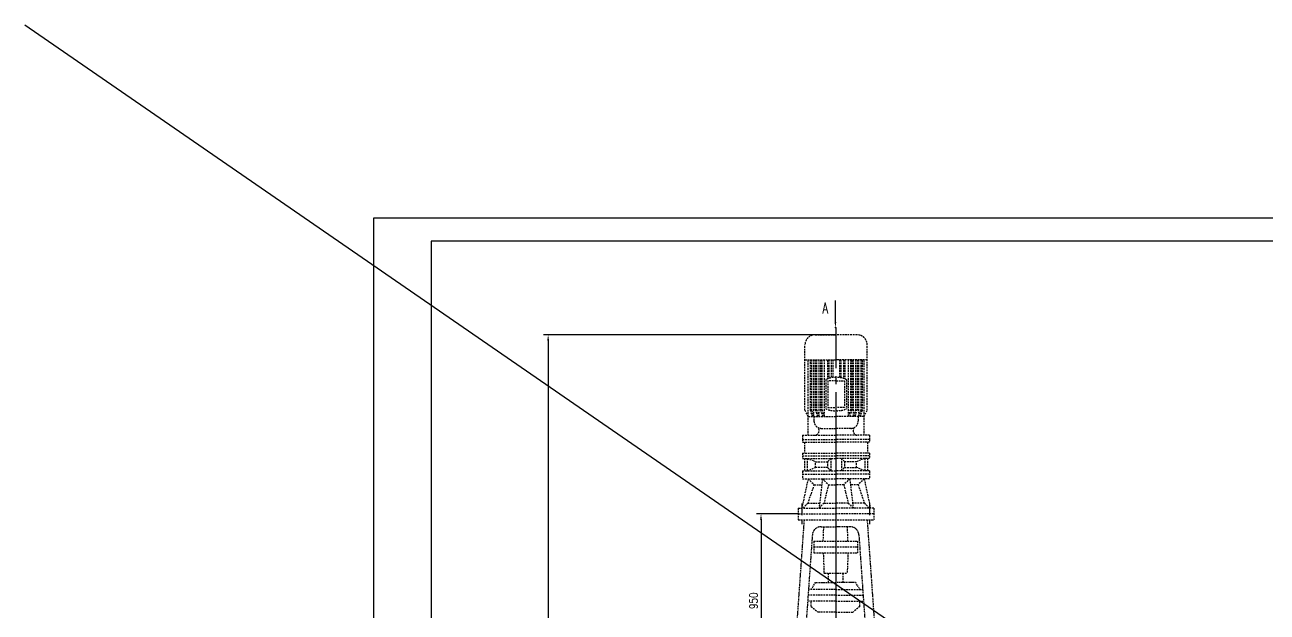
# Model space of a CAD drawing. Header units: millimetres. Extents: x -1762 to 42666, y -863 to 15979.
# Drawn here: x -1762 to 3624, y 4132 to 6677 of the extents above; entities that cross this region are included whole.
import ezdxf

# ---------------------------------------------------------------- set-up
doc = ezdxf.new("R2010")
doc.units = ezdxf.units.MM
doc.header["$LTSCALE"] = 10
doc.header["$MEASUREMENT"] = 0
doc.linetypes.add('CENTER', pattern=[2, 1.25, -0.25, 0.25, -0.25])
doc.linetypes.add('DASHED', pattern=[0.75, 0.5, -0.25])
doc.layers.get('DEFPOINTS').update_dxf_attribs({"linetype": 'CONTINUOUS'})
for name, color, linetype in [('1轮廓实线层', 7, 'CONTINUOUS'), ('3中心线层', 1, 'CENTER'), ('4虚线层', 6, 'DASHED'), ('6文字层', 3, 'CONTINUOUS'), ('7标注层', 4, 'CONTINUOUS'), ('图框层', 7, 'CONTINUOUS')]:
    doc.layers.add(name, color=color, linetype=linetype)
doc.styles.add('PC_TEXTSTYLE', font='romans.shx', dxfattribs={"width": 0.8, "bigfont": 'hzfs.shx'})
doc.dimstyles.new('TH_GBDIM', dxfattribs={"dimscale": 10, "dimtxt": 3.5, "dimasz": 2.5, "dimexe": 2, "dimexo": 0, "dimgap": 1.5, "dimtad": 1, "dimdec": 0, "dimzin": 0, "dimdsep": 46, "dimtxsty": 'PC_TEXTSTYLE', "dimcen": 2.5, "dimadec": 0, "dimazin": 0, "dimtfac": 0.714286, "dimtdec": 0, "dimtmove": 0, "dimatfit": 3, "dimfxl": 0, "dimtolj": 1, "dimtzin": 0, "dimarcsym": 0})

# ---------------------------------------------------------------- blocks, each defined once
blk = doc.blocks.new('*D30')
at = {"layer": '7标注层', "color": 0, "lineweight": -2, "ltscale": 14, "transparency": 16777216}
for p, q in [((1591.3, 4558.1), (1409.5, 4558.1)), ((1429.5, 4533.1), (1429.5, 3829.8)), ((1513.5, 3804.8), (1409.5, 3804.8))]:
    blk.add_line(p, q, dxfattribs=at)
at = {"layer": '7标注层', "color": 0, "ltscale": 14, "transparency": 16777216}
for points in [[(1425.3, 4533.1), (1433.6, 4533.1), (1429.5, 4558.1)], [(1425.3, 3829.8), (1433.6, 3829.8), (1429.5, 3804.8)]]:
    blk.add_solid(points, dxfattribs=at)
at = {"layer": 'DEFPOINTS', "color": 0, "ltscale": 14, "transparency": 16777216}
for p in [(1591.3, 4558.1), (1429.5, 3804.8), (1513.5, 3804.8)]:
    blk.add_point(p, dxfattribs=at)
at = {"layer": '7标注层', "color": 3, "ltscale": 14, "transparency": 16777216, "insert": (1397, 4181.5), "char_height": 35, "attachment_point": 5, "rotation": 90, "style": 'PC_TEXTSTYLE'}
blk.add_mtext('\\A1;950{}{}', dxfattribs=at)
blk = doc.blocks.new('*D31')
at = {"layer": '7标注层', "color": 0, "lineweight": -2, "ltscale": 14, "transparency": 16777216}
for p, q in [((1754.5, 5334.1), (486.7, 5334.1)), ((506.7, 5309.1), (506.7, 889.1)), ((2115.1, 864.1), (486.7, 864.1))]:
    blk.add_line(p, q, dxfattribs=at)
at = {"layer": '7标注层', "color": 0, "ltscale": 14, "transparency": 16777216}
for points in [[(502.5, 5309.1), (510.8, 5309.1), (506.7, 5334.1)], [(502.5, 889.1), (510.8, 889.1), (506.7, 864.1)]]:
    blk.add_solid(points, dxfattribs=at)
at = {"layer": 'DEFPOINTS', "color": 0, "ltscale": 14, "transparency": 16777216}
for p in [(1754.5, 5334.1), (506.7, 864.1), (2115.1, 864.1)]:
    blk.add_point(p, dxfattribs=at)
at = {"layer": '7标注层', "color": 3, "ltscale": 14, "transparency": 16777216, "insert": (474.2, 3025.4), "char_height": 35, "attachment_point": 5, "rotation": 90, "style": 'PC_TEXTSTYLE'}
blk.add_mtext('\\A1;4750{}{}', dxfattribs=at)

msp = doc.modelspace()

# ---------------------------------------------------------------- linework, layer by layer
at = {"layer": '1轮廓实线层', "ltscale": 14}
msp.add_line((-1761.9, 6677.38), (8836.87, -629.25), dxfattribs=at)
at = {"layer": '3中心线层', "ltscale": 14}
for p, q in [((1754.45, 5365.15), (1754.45, 1784.98)), ((1754.45, 4949.04), (1754.45, 873.91))]:
    msp.add_line(p, q, dxfattribs=at)
at = {"layer": '4虚线层', "ltscale": 1.5}
for p, q in [((1664.1, 5334.12), (1755.02, 5334.12)), ((1845.94, 5334.12), (1755.02, 5334.12)), ((1620.01, 5007.65), (1620.01, 5290.03)), ((1890.03, 5007.65), (1890.03, 5290.03)), ((1620.01, 5225.63), (1755.02, 5225.63)), ((1633.87, 4979.58), (1633.87, 5225.63)), ((1642.19, 5226.48), (1642.19, 5008.38)), ((1648.34, 5225.63), (1648.34, 5007.53)), ((1657.56, 5225.63), (1657.56, 4979.58)), ((1664.43, 5225.63), (1664.43, 5010.03)), ((1670.72, 5225.63), (1670.72, 5010.03)), ((1680.76, 5225.63), (1680.76, 4979.58)), ((1686.7, 5225.63), (1686.7, 5010.03)), ((1693, 5225.63), (1693, 5010.03)), ((1703.04, 5225.63), (1703.04, 4979.58)), ((1717.4, 5224.73), (1717.4, 5142.93)), ((1723.53, 5225.63), (1723.53, 5145.28)), ((1733.94, 5225.63), (1733.94, 5148.51)), ((1740.24, 5225.63), (1740.24, 5149.04)), ((1890.03, 5225.63), (1755.02, 5225.63)), ((1769.8, 5225.63), (1769.8, 5149.04)), ((1776.1, 5225.63), (1776.1, 5148.51)), ((1786.51, 5225.63), (1786.51, 5145.28)), ((1792.81, 5225.63), (1792.81, 5142.86)), ((1807, 5225.63), (1807, 4979.58)), ((1817.04, 5225.63), (1817.04, 5010.03)), ((1823.25, 5224.99), (1823.25, 5009.39)), ((1829.28, 5225.63), (1829.28, 4979.58)), ((1839.32, 5225.63), (1839.32, 5010.03)), ((1845.62, 5225.63), (1845.62, 5010.03)), ((1852.48, 5225.63), (1852.48, 4979.58)), ((1861.7, 5225.63), (1861.7, 5007.53)), ((1867.87, 5224.84), (1867.87, 5006.74)), ((1876.17, 4979.58), (1876.17, 5225.63)), ((1709.9, 5139.25), (1709.9, 5014.03)), ((1719.14, 5134.61), (1719.14, 5019.19)), ((1755.02, 5134.61), (1719.14, 5134.61)), ((1755.02, 5134.61), (1790.9, 5134.61)), ((1790.9, 5134.61), (1790.9, 5019.19)), ((1800.14, 5139.25), (1800.14, 5014.03)), ((1664.43, 5010.03), (1674.46, 4979.58)), ((1670.72, 5010.03), (1680.76, 4979.58)), ((1686.83, 5009.24), (1696.87, 4978.79)), ((1693, 5010.03), (1703.04, 4979.58)), ((1719.14, 5019.19), (1755.02, 5019.19)), ((1790.9, 5019.19), (1755.02, 5019.19)), ((1817.04, 5010.03), (1807, 4979.58)), ((1823.25, 5009.39), (1813.22, 4978.94)), ((1839.32, 5010.03), (1829.28, 4979.58)), ((1845.62, 5010.03), (1835.58, 4979.58)), ((1633.87, 4979.58), (1620.01, 5007.65)), ((1633.87, 4979.58), (1755.02, 4979.58)), ((1633.87, 4898.78), (1633.87, 4979.58)), ((1642.19, 5008.38), (1651.4, 4980.43)), ((1648.34, 5007.53), (1657.56, 4979.58)), ((1659.08, 4979.58), (1659.08, 4960.23)), ((1876.17, 4979.58), (1755.02, 4979.58)), ((1850.97, 4979.58), (1850.97, 4960.23)), ((1861.7, 5007.53), (1852.48, 4979.58)), ((1867.87, 5006.74), (1858.66, 4978.79)), ((1876.17, 4979.58), (1890.03, 5007.65)), ((1876.17, 4898.78), (1876.17, 4979.58)), ((1690.57, 4928.74), (1755.02, 4928.74)), ((1819.47, 4928.74), (1755.02, 4928.74)), ((1609.64, 4898.78), (1755.02, 4898.78)), ((1609.64, 4898.78), (1609.64, 4880.63)), ((1609.64, 4880.63), (1755.02, 4880.63)), ((1609.64, 4880.63), (1609.64, 4869.25)), ((1609.64, 4869.25), (1755.02, 4869.25)), ((1618.71, 4869.25), (1618.71, 4821.26)), ((1900.4, 4898.78), (1755.02, 4898.78)), ((1900.4, 4880.63), (1755.02, 4880.63)), ((1900.4, 4869.25), (1755.02, 4869.25)), ((1891.33, 4869.25), (1891.33, 4821.26)), ((1900.4, 4898.78), (1900.4, 4880.63)), ((1900.4, 4880.63), (1900.4, 4869.25)), ((1609.64, 4821.26), (1755.02, 4821.26)), ((1609.64, 4821.26), (1609.64, 4798.5)), ((1609.64, 4809.88), (1755.02, 4809.88)), ((1609.64, 4798.5), (1755.02, 4798.5)), ((1618.71, 4798.5), (1618.71, 4744.19)), ((1630.04, 4798.5), (1666.31, 4784.33)), ((1630.04, 4798.5), (1630.04, 4744.19)), ((1732.03, 4798.5), (1718.43, 4784.33)), ((1732.03, 4798.5), (1732.03, 4744.19)), ((1900.4, 4821.26), (1755.02, 4821.26)), ((1900.4, 4809.88), (1755.02, 4809.88)), ((1900.4, 4798.5), (1755.02, 4798.5)), ((1778.01, 4798.5), (1778.01, 4744.19)), ((1778.01, 4798.5), (1791.61, 4784.33)), ((1880, 4798.5), (1843.74, 4784.33)), ((1880, 4798.5), (1880, 4744.19)), ((1891.33, 4798.5), (1891.33, 4744.19)), ((1900.4, 4821.26), (1900.4, 4798.5)), ((1609.64, 4744.19), (1755.02, 4744.19)), ((1609.64, 4744.19), (1609.64, 4710.17)), ((1630.04, 4744.19), (1666.31, 4759.41)), ((1666.31, 4759.41), (1666.31, 4784.33)), ((1666.31, 4784.33), (1718.43, 4784.33)), ((1718.43, 4759.41), (1666.31, 4759.41)), ((1718.43, 4784.33), (1718.43, 4759.41)), ((1732.03, 4744.19), (1718.43, 4759.41)), ((1900.4, 4744.19), (1755.02, 4744.19)), ((1778.01, 4744.19), (1791.61, 4759.41)), ((1843.74, 4784.33), (1791.61, 4784.33)), ((1791.61, 4784.33), (1791.61, 4759.41)), ((1791.61, 4759.41), (1843.74, 4759.41)), ((1843.74, 4759.41), (1843.74, 4784.33)), ((1880, 4744.19), (1843.74, 4759.41)), ((1900.4, 4744.19), (1900.4, 4710.17)), ((1633.44, 4710.17), (1606.24, 4583.34)), ((1609.64, 4730.55), (1755.02, 4730.55)), ((1609.64, 4710.17), (1755.02, 4710.17)), ((1633.44, 4710.17), (1659.51, 4684.67)), ((1695.77, 4710.17), (1681.04, 4583.34)), ((1695.77, 4710.17), (1721.83, 4684.67)), ((1900.4, 4730.55), (1755.02, 4730.55)), ((1900.4, 4710.17), (1755.02, 4710.17)), ((1814.27, 4710.17), (1788.21, 4684.67)), ((1814.27, 4710.17), (1829, 4583.34)), ((1876.6, 4710.17), (1850.53, 4684.67)), ((1876.6, 4710.17), (1903.8, 4583.34)), ((1659.51, 4684.67), (1632.31, 4604.88)), ((1659.51, 4684.67), (1692.81, 4684.67)), ((1721.83, 4684.67), (1702.57, 4604.88)), ((1721.83, 4684.67), (1755.02, 4684.67)), ((1788.21, 4684.67), (1755.02, 4684.67)), ((1788.21, 4684.67), (1807.47, 4604.88)), ((1850.53, 4684.67), (1817.23, 4684.67)), ((1850.53, 4684.67), (1877.73, 4604.88)), ((1591.26, 4583.34), (1755.02, 4583.34)), ((1591.26, 4583.34), (1591.26, 4532.95)), ((1632.31, 4604.88), (1611.91, 4583.34)), ((1632.31, 4604.88), (1683.54, 4604.88)), ((1702.57, 4604.88), (1681.04, 4583.34)), ((1702.57, 4604.88), (1755.02, 4604.88)), ((1807.47, 4604.88), (1755.02, 4604.88)), ((1918.78, 4583.34), (1755.02, 4583.34)), ((1807.47, 4604.88), (1829, 4583.34)), ((1877.73, 4604.88), (1826.5, 4604.88)), ((1877.73, 4604.88), (1898.13, 4583.34)), ((1918.78, 4583.34), (1918.78, 4532.95)), ((1591.26, 4558.14), (1755.02, 4558.14)), ((1591.26, 4532.95), (1918.78, 4532.95)), ((1918.78, 4558.14), (1755.02, 4558.14)), ((1918.78, 4558.14), (1755.02, 4558.14)), ((1699.28, 4440.2), (1701.51, 4502.58)), ((1806.36, 4440.2), (1804.13, 4502.58)), ((1658.34, 4440.2), (1847.3, 4440.2)), ((1658.34, 4440.2), (1658.34, 4389.81)), ((1847.3, 4440.2), (1847.3, 4389.81)), ((1658.34, 4415.01), (1847.3, 4415.01)), ((1658.34, 4415.01), (1847.3, 4415.01)), ((1658.34, 4389.81), (1847.3, 4389.81)), ((1699.28, 4389.81), (1702.43, 4301.63)), ((1806.36, 4389.81), (1803.21, 4301.63)), ((1702.43, 4301.63), (1803.21, 4301.63)), ((1721.33, 4301.63), (1721.33, 4261.06)), ((1784.31, 4301.63), (1784.31, 4261.06)), ((1784.31, 4301.63), (1784.31, 4261.06)), ((1752.82, 4205.42), (1633.49, 4205.42)), ((1752.82, 4230.62), (1635.27, 4230.62)), ((1752.82, 4230.62), (1870.37, 4230.62)), ((1752.82, 4205.42), (1872.15, 4205.42)), ((1752.82, 4180.23), (1631.79, 4180.23)), ((1647.63, 4157.3), (1676.39, 4132.36)), ((1752.82, 4180.23), (1873.85, 4180.23)), ((1858, 4157.3), (1829.24, 4132.36)), ((1752.82, 4132.36), (1676.39, 4132.36)), ((1752.82, 4132.36), (1829.24, 4132.36))]:
    msp.add_line(p, q, dxfattribs=at)
at = {"layer": '4虚线层', "ltscale": 10}
for p, q in [((1606.02, 4602.58), (1606.02, 4513.7)), ((1899.62, 4602.58), (1899.62, 4513.7))]:
    msp.add_line(p, q, dxfattribs=at)
at = {"layer": '4虚线层'}
for p, q in [((1616.2, 4532.95), (1568.06, 3850.93)), ((1889.44, 4532.95), (1937.58, 3850.93)), ((1689.68, 4502.58), (1752.82, 4502.58)), ((1815.95, 4502.58), (1752.82, 4502.58)), ((1651.98, 4467.45), (1610.5, 3879.75)), ((1853.65, 4467.45), (1895.13, 3879.75)), ((1647, 4230.62), (1666.39, 4261.06)), ((1666.39, 4261.06), (1752.82, 4261.06)), ((1839.24, 4261.06), (1752.82, 4261.06)), ((1858.64, 4230.62), (1839.24, 4261.06)), ((1647.63, 4157.3), (1647.63, 4180.23)), ((1858, 4157.3), (1858, 4180.23))]:
    msp.add_line(p, q, dxfattribs=at)
at = {"layer": '4虚线层', "ltscale": 1.5}
for centre, radius, start, end in [((1664.1, 5290.03), 44.09, 90, 180), ((1845.94, 5290.03), 44.09, 360, 90), ((1749.93, 5067.09), 82.52, 86.46349, 119.02008), ((1760.11, 5067.09), 82.52, 60.97992, 93.53651), ((1747.4, 5090.61), 85.28, 243.90995, 275.1264), ((1762.64, 5090.61), 85.28, 264.8736, 296.09005), ((1690.57, 4960.23), 31.49, 180, 270), ((1819.47, 4960.23), 31.49, 270, 360), ((1660.78, 4919.28), 20.58, 264.64409, 37.24405), ((1849.26, 4919.28), 20.58, 142.75595, 275.35591)]:
    msp.add_arc(centre, radius, start, end, dxfattribs=at)
at = {"layer": '4虚线层'}
for centre, start, end in [((1689.68, 4464.79), 90, 175.96277), ((1815.95, 4464.79), 4.03723, 90)]:
    msp.add_arc(centre, 37.79, start, end, dxfattribs=at)
at = {"layer": '7标注层', "linetype": 'ByBlock', "ltscale": 14}
msp.add_line((1752, 5389.39), (1752, 5482.64), dxfattribs=at)
msp.add_point((1752, 5365.39), dxfattribs=at)
msp.add_solid([(1748, 5389.39), (1756, 5389.39), (1752, 5365.39)], dxfattribs=at)
at = {"layer": 'DEFPOINTS', "color": 0, "ltscale": 14}
msp.add_line((-250, 5840), (-250, -100), dxfattribs=at)
at = {"layer": '图框层', "ltscale": 14}
msp.add_line((8160, 5840), (-250, 5840), dxfattribs=at)
at = {"layer": '图框层', "color": 7, "ltscale": 14}
for p, q in [((8060, 5740), (0, 5740)), ((0, 5740), (0, 0))]:
    msp.add_line(p, q, dxfattribs=at)

# ---------------------------------------------------------------- texts
at = {"layer": '6文字层', "ltscale": 14, "style": 'PC_TEXTSTYLE', "width": 0.667}
msp.add_text('A', height=48, dxfattribs=at).set_placement((1695.6, 5426.82))

# ---------------------------------------------------------------- dimensions: what is measured, and where the dimension line sits
at = {"layer": '7标注层', "ltscale": 14}
dim = msp.add_linear_dim(base=(506.66, 864.15), p1=(1754.45, 5334.12), p2=(2115.07, 864.15), angle=90, text='4750{}{}', dimstyle='TH_GBDIM', override={"dimgap": 1.5, "dimtad": 1, "dimjust": 0, "dimse1": 0, "dimse2": 0, "dimsd1": 0, "dimsd2": 0, "dimclrt": 3, "dimtvp": 0}, dxfattribs=at)
dim.commit()
dim.dimension.update_dxf_attribs({"geometry": '*D31', "text_midpoint": (506.66, 3025.39), "dimtype": 160})
dim = msp.add_linear_dim(base=(1429.48, 3804.78), p1=(1591.26, 4558.14), p2=(1513.47, 3804.78), angle=90, text='950{}{}', dimstyle='TH_GBDIM', override={"dimgap": 1.5, "dimtad": 1, "dimjust": 0, "dimse1": 0, "dimse2": 0, "dimsd1": 0, "dimsd2": 0, "dimclrt": 3, "dimtvp": 0}, dxfattribs=at)
dim.commit()
dim.dimension.update_dxf_attribs({"geometry": '*D30', "text_midpoint": (1396.98, 4181.46)})

doc.saveas('drawing.dxf')
